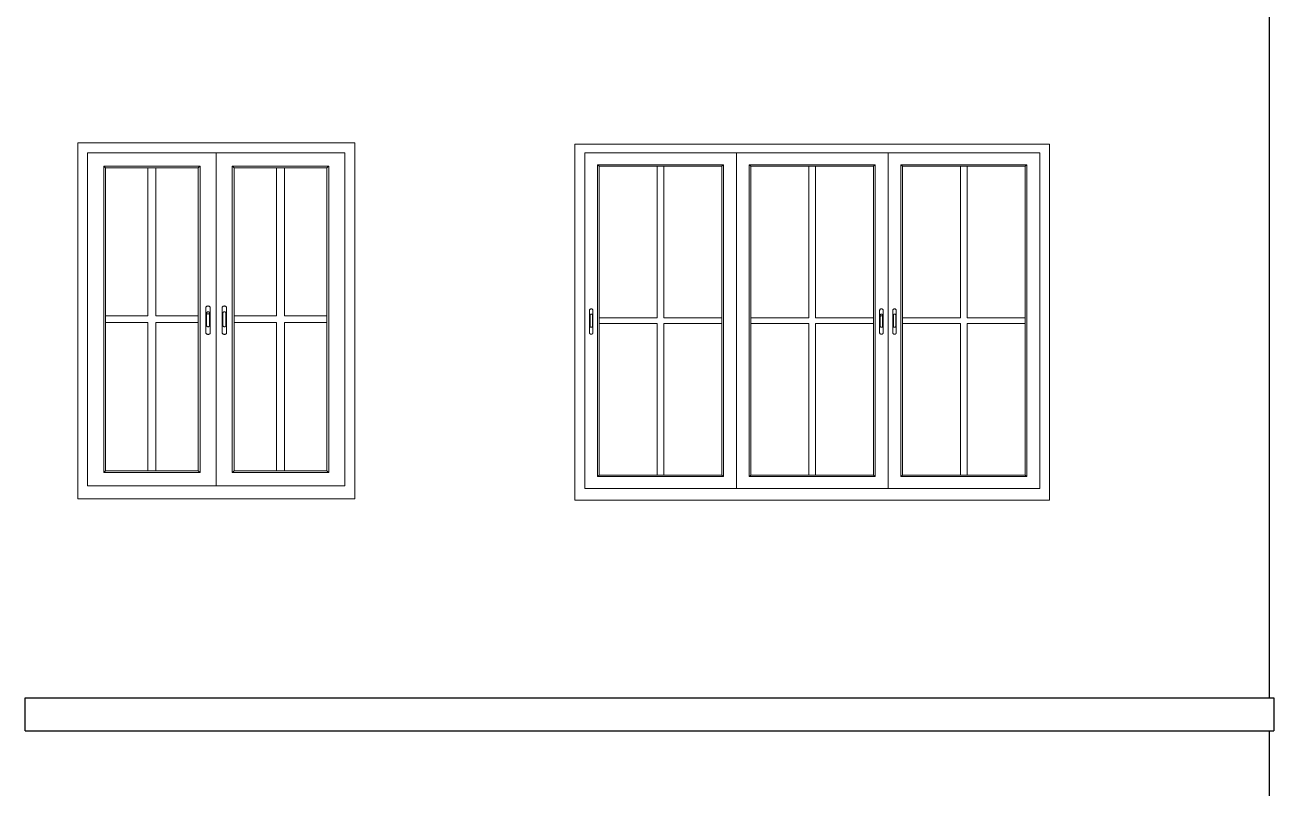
# Model space of a CAD drawing. Header units: inches. Extents: x -9985691 to 3643, y -3270716 to 4788.
# Drawn here: x -4973053.2 to -4972863.8, y -3262811.5 to -3262695.8 of the extents above; entities that cross this region are included whole.
import ezdxf

# ---------------------------------------------------------------- set-up
doc = ezdxf.new("R2010")
doc.units = ezdxf.units.IN
doc.header["$LTSCALE"] = 2
doc.header["$MEASUREMENT"] = 0
doc.layers.get('0').update_dxf_attribs({"linetype": 'CONTINUOUS'})
doc.layers.add('window', color=4, linetype='CONTINUOUS', lineweight=13)

msp = doc.modelspace()

# ---------------------------------------------------------------- linework, layer by layer
at = {"ltscale": 0.5}
for p, q in [((-4972864.46, -3262797.85), (-4972864.46, -3262690.85)), ((-4973053.2, -3262797.85), (-4972863.8, -3262797.85)), ((-4973053.2, -3262802.85), (-4973053.2, -3262797.85)), ((-4972863.8, -3262797.85), (-4972863.8, -3262802.85)), ((-4973053.2, -3262802.85), (-4972863.8, -3262802.85)), ((-4972864.46, -3262909.85), (-4972864.46, -3262802.85))]:
    msp.add_line(p, q, dxfattribs=at)
at = {"layer": 'window'}
for p, q in [((-4973045.2, -3262767.67), (-4973045.2, -3262713.67)), ((-4973045.2, -3262713.67), (-4973003.2, -3262713.67)), ((-4973003.2, -3262713.85), (-4973003.2, -3262713.67)), ((-4973003.2, -3262767.67), (-4973003.2, -3262713.67)), ((-4972969.83, -3262767.85), (-4972969.83, -3262713.85)), ((-4972897.83, -3262713.85), (-4972969.83, -3262713.85)), ((-4972897.83, -3262767.85), (-4972897.83, -3262713.85)), ((-4973043.7, -3262765.67), (-4973043.7, -3262715.17)), ((-4973043.7, -3262715.17), (-4973004.7, -3262715.17)), ((-4973024.2, -3262715.17), (-4973024.2, -3262765.67)), ((-4973004.7, -3262715.17), (-4973004.7, -3262765.67)), ((-4972968.33, -3262766.07), (-4972968.33, -3262715.18)), ((-4972899.33, -3262715.18), (-4972968.33, -3262715.18)), ((-4972945.33, -3262715.18), (-4972945.33, -3262766.07)), ((-4972922.33, -3262715.18), (-4972922.33, -3262766.07)), ((-4972899.33, -3262715.18), (-4972899.33, -3262766.07)), ((-4973026.64, -3262717.19), (-4973041.27, -3262717.19)), ((-4973041.27, -3262717.19), (-4973041.27, -3262763.64)), ((-4973040.97, -3262717.44), (-4973041.27, -3262717.19)), ((-4973040.97, -3262717.44), (-4973040.97, -3262763.39)), ((-4973040.97, -3262717.44), (-4973026.94, -3262717.44)), ((-4973034.56, -3262717.44), (-4973034.56, -3262739.91)), ((-4973033.35, -3262717.44), (-4973033.35, -3262739.91)), ((-4973026.94, -3262717.44), (-4973026.64, -3262717.19)), ((-4973026.94, -3262763.39), (-4973026.94, -3262717.44)), ((-4973026.64, -3262763.64), (-4973026.64, -3262717.19)), ((-4973021.77, -3262763.64), (-4973021.77, -3262717.19)), ((-4973021.77, -3262717.19), (-4973007.14, -3262717.19)), ((-4973021.47, -3262717.44), (-4973021.77, -3262717.19)), ((-4973021.47, -3262763.39), (-4973021.47, -3262717.44)), ((-4973007.44, -3262717.44), (-4973021.47, -3262717.44)), ((-4973015.06, -3262717.44), (-4973015.06, -3262739.91)), ((-4973013.85, -3262717.44), (-4973013.85, -3262739.91)), ((-4973007.44, -3262717.44), (-4973007.14, -3262717.19)), ((-4973007.44, -3262717.44), (-4973007.44, -3262763.39)), ((-4973007.14, -3262717.19), (-4973007.14, -3262763.64)), ((-4972966.37, -3262764.27), (-4972966.37, -3262716.98)), ((-4972966.37, -3262716.98), (-4972947.3, -3262716.98)), ((-4972966.12, -3262717.21), (-4972966.37, -3262716.98)), ((-4972966.12, -3262764.05), (-4972966.12, -3262717.21)), ((-4972947.54, -3262717.21), (-4972966.12, -3262717.21)), ((-4972957.32, -3262717.21), (-4972957.32, -3262740.18)), ((-4972956.34, -3262717.21), (-4972956.34, -3262740.18)), ((-4972947.54, -3262717.21), (-4972947.3, -3262716.98)), ((-4972947.54, -3262717.21), (-4972947.54, -3262764.05)), ((-4972947.3, -3262716.98), (-4972947.3, -3262764.27)), ((-4972924.3, -3262716.98), (-4972943.37, -3262716.98)), ((-4972943.37, -3262716.98), (-4972943.37, -3262764.27)), ((-4972943.12, -3262717.21), (-4972943.37, -3262716.98)), ((-4972943.12, -3262717.21), (-4972943.12, -3262764.05)), ((-4972943.12, -3262717.21), (-4972924.54, -3262717.21)), ((-4972934.32, -3262717.21), (-4972934.32, -3262740.18)), ((-4972933.34, -3262717.21), (-4972933.34, -3262740.18)), ((-4972924.54, -3262717.21), (-4972924.3, -3262716.98)), ((-4972924.54, -3262764.05), (-4972924.54, -3262717.21)), ((-4972924.3, -3262764.27), (-4972924.3, -3262716.98)), ((-4972920.37, -3262764.27), (-4972920.37, -3262716.98)), ((-4972920.37, -3262716.98), (-4972901.3, -3262716.98)), ((-4972920.12, -3262717.21), (-4972920.37, -3262716.98)), ((-4972920.12, -3262764.05), (-4972920.12, -3262717.21)), ((-4972901.54, -3262717.21), (-4972920.12, -3262717.21)), ((-4972911.32, -3262717.21), (-4972911.32, -3262740.18)), ((-4972910.34, -3262717.21), (-4972910.34, -3262740.18)), ((-4972901.54, -3262717.21), (-4972901.3, -3262716.98)), ((-4972901.54, -3262717.21), (-4972901.54, -3262764.05)), ((-4972901.3, -3262716.98), (-4972901.3, -3262764.27)), ((-4973025.76, -3262738.58), (-4973025.77, -3262738.61)), ((-4973025.77, -3262738.61), (-4973025.77, -3262738.65)), ((-4973025.77, -3262738.65), (-4973025.77, -3262742.47)), ((-4973025.74, -3262738.54), (-4973025.76, -3262738.58)), ((-4973025.71, -3262738.51), (-4973025.74, -3262738.54)), ((-4973025.67, -3262738.48), (-4973025.71, -3262738.51)), ((-4973025.63, -3262738.45), (-4973025.67, -3262738.48)), ((-4973025.59, -3262738.43), (-4973025.63, -3262738.45)), ((-4973025.54, -3262738.42), (-4973025.59, -3262738.43)), ((-4973025.49, -3262738.41), (-4973025.54, -3262738.42)), ((-4973025.44, -3262738.4), (-4973025.49, -3262738.41)), ((-4973025.39, -3262738.41), (-4973025.44, -3262738.4)), ((-4973025.33, -3262738.42), (-4973025.39, -3262738.41)), ((-4973025.29, -3262738.43), (-4973025.33, -3262738.42)), ((-4973025.24, -3262738.45), (-4973025.29, -3262738.43)), ((-4973025.2, -3262738.48), (-4973025.24, -3262738.45)), ((-4973025.17, -3262738.51), (-4973025.2, -3262738.48)), ((-4973025.14, -3262738.54), (-4973025.17, -3262738.51)), ((-4973025.12, -3262738.58), (-4973025.14, -3262738.54)), ((-4973025.11, -3262738.61), (-4973025.12, -3262738.58)), ((-4973025.1, -3262738.65), (-4973025.12, -3262738.58)), ((-4973025.1, -3262738.65), (-4973025.11, -3262738.61)), ((-4973025.1, -3262742.47), (-4973025.1, -3262738.65)), ((-4973023.31, -3262738.65), (-4973023.29, -3262738.58)), ((-4973023.31, -3262738.65), (-4973023.3, -3262738.61)), ((-4973023.31, -3262742.47), (-4973023.31, -3262738.65)), ((-4973023.3, -3262738.61), (-4973023.29, -3262738.58)), ((-4973023.29, -3262738.58), (-4973023.27, -3262738.54)), ((-4973023.27, -3262738.54), (-4973023.24, -3262738.51)), ((-4973023.21, -3262738.48), (-4973023.24, -3262738.51)), ((-4973023.17, -3262738.45), (-4973023.21, -3262738.48)), ((-4973023.17, -3262738.45), (-4973023.12, -3262738.43)), ((-4973023.07, -3262738.42), (-4973023.12, -3262738.43)), ((-4973023.02, -3262738.41), (-4973023.07, -3262738.42)), ((-4973022.97, -3262738.4), (-4973023.02, -3262738.41)), ((-4973022.92, -3262738.41), (-4973022.97, -3262738.4)), ((-4973022.92, -3262738.41), (-4973022.87, -3262738.42)), ((-4973022.87, -3262738.42), (-4973022.82, -3262738.43)), ((-4973022.82, -3262738.43), (-4973022.77, -3262738.45)), ((-4973022.77, -3262738.45), (-4973022.73, -3262738.48)), ((-4973022.73, -3262738.48), (-4973022.7, -3262738.51)), ((-4973022.67, -3262738.54), (-4973022.7, -3262738.51)), ((-4973022.65, -3262738.58), (-4973022.67, -3262738.54)), ((-4973022.64, -3262738.61), (-4973022.65, -3262738.58)), ((-4973022.64, -3262738.61), (-4973022.64, -3262738.65)), ((-4973022.64, -3262738.65), (-4973022.64, -3262742.47)), ((-4973034.56, -3262739.91), (-4973040.97, -3262739.91)), ((-4973026.94, -3262739.91), (-4973033.35, -3262739.91)), ((-4973025.66, -3262739.43), (-4973025.65, -3262739.41)), ((-4973025.66, -3262739.46), (-4973025.66, -3262739.43)), ((-4973025.66, -3262739.74), (-4973025.66, -3262739.46)), ((-4973025.66, -3262739.71), (-4973025.65, -3262739.69)), ((-4973025.66, -3262739.74), (-4973025.66, -3262739.71)), ((-4973025.66, -3262741.38), (-4973025.66, -3262739.74)), ((-4973025.65, -3262739.41), (-4973025.64, -3262739.38)), ((-4973025.65, -3262739.69), (-4973025.64, -3262739.66)), ((-4973025.64, -3262739.38), (-4973025.62, -3262739.36)), ((-4973025.64, -3262739.66), (-4973025.62, -3262739.64)), ((-4973025.62, -3262739.36), (-4973025.6, -3262739.34)), ((-4973025.62, -3262739.64), (-4973025.6, -3262739.62)), ((-4973025.6, -3262739.34), (-4973025.57, -3262739.33)), ((-4973025.6, -3262739.62), (-4973025.57, -3262739.61)), ((-4973025.57, -3262739.33), (-4973025.54, -3262739.31)), ((-4973025.57, -3262739.61), (-4973025.54, -3262739.59)), ((-4973025.54, -3262739.31), (-4973025.51, -3262739.3)), ((-4973025.54, -3262739.59), (-4973025.51, -3262739.58)), ((-4973025.51, -3262739.3), (-4973025.47, -3262739.3)), ((-4973025.51, -3262739.58), (-4973025.47, -3262739.58)), ((-4973025.47, -3262739.3), (-4973025.44, -3262739.29)), ((-4973025.47, -3262739.58), (-4973025.44, -3262739.57)), ((-4973025.44, -3262739.29), (-4973025.4, -3262739.3)), ((-4973025.44, -3262739.57), (-4973025.4, -3262739.58)), ((-4973025.4, -3262739.3), (-4973025.37, -3262739.3)), ((-4973025.4, -3262739.58), (-4973025.37, -3262739.58)), ((-4973025.37, -3262739.3), (-4973025.34, -3262739.31)), ((-4973025.37, -3262739.58), (-4973025.34, -3262739.59)), ((-4973025.34, -3262739.31), (-4973025.31, -3262739.33)), ((-4973025.34, -3262739.59), (-4973025.31, -3262739.61)), ((-4973025.31, -3262739.33), (-4973025.28, -3262739.34)), ((-4973025.31, -3262739.61), (-4973025.28, -3262739.62)), ((-4973025.28, -3262739.34), (-4973025.26, -3262739.36)), ((-4973025.28, -3262739.62), (-4973025.26, -3262739.64)), ((-4973025.26, -3262739.36), (-4973025.24, -3262739.38)), ((-4973025.26, -3262739.64), (-4973025.24, -3262739.66)), ((-4973025.24, -3262739.38), (-4973025.22, -3262739.41)), ((-4973025.24, -3262739.66), (-4973025.22, -3262739.69)), ((-4973025.22, -3262739.41), (-4973025.22, -3262739.43)), ((-4973025.22, -3262739.43), (-4973025.21, -3262739.46)), ((-4973025.22, -3262739.69), (-4973025.22, -3262739.71)), ((-4973025.22, -3262739.71), (-4973025.21, -3262739.74)), ((-4973025.21, -3262741.38), (-4973025.21, -3262739.46)), ((-4973023.19, -3262739.43), (-4973023.2, -3262739.46)), ((-4973023.2, -3262739.46), (-4973023.2, -3262741.38)), ((-4973023.18, -3262739.41), (-4973023.19, -3262739.43)), ((-4973023.17, -3262739.38), (-4973023.18, -3262739.41)), ((-4973023.15, -3262739.36), (-4973023.17, -3262739.38)), ((-4973023.13, -3262739.34), (-4973023.15, -3262739.36)), ((-4973023.1, -3262739.33), (-4973023.13, -3262739.34)), ((-4973023.07, -3262739.31), (-4973023.1, -3262739.33)), ((-4973023.04, -3262739.3), (-4973023.07, -3262739.31)), ((-4973023.01, -3262739.3), (-4973023.04, -3262739.3)), ((-4973022.97, -3262739.29), (-4973023.01, -3262739.3)), ((-4973022.94, -3262739.3), (-4973022.97, -3262739.29)), ((-4973022.9, -3262739.3), (-4973022.94, -3262739.3)), ((-4973022.87, -3262739.31), (-4973022.9, -3262739.3)), ((-4973022.84, -3262739.33), (-4973022.87, -3262739.31)), ((-4973022.81, -3262739.34), (-4973022.84, -3262739.33)), ((-4973022.79, -3262739.36), (-4973022.81, -3262739.34)), ((-4973022.77, -3262739.38), (-4973022.79, -3262739.36)), ((-4973022.76, -3262739.41), (-4973022.77, -3262739.38)), ((-4973022.75, -3262739.43), (-4973022.76, -3262739.41)), ((-4973022.75, -3262739.46), (-4973022.75, -3262739.43)), ((-4973022.75, -3262741.38), (-4973022.75, -3262739.46)), ((-4973021.47, -3262739.91), (-4973015.06, -3262739.91)), ((-4973013.85, -3262739.91), (-4973007.44, -3262739.91)), ((-4972967.61, -3262739.06), (-4972967.59, -3262738.99)), ((-4972967.61, -3262739.06), (-4972967.6, -3262739.03)), ((-4972967.61, -3262742.45), (-4972967.61, -3262739.06)), ((-4972967.6, -3262739.03), (-4972967.59, -3262738.99)), ((-4972967.59, -3262738.99), (-4972967.58, -3262738.96)), ((-4972967.58, -3262738.96), (-4972967.56, -3262738.93)), ((-4972967.53, -3262738.9), (-4972967.56, -3262738.93)), ((-4972967.5, -3262738.88), (-4972967.53, -3262738.9)), ((-4972967.51, -3262739.73), (-4972967.52, -3262739.76)), ((-4972967.52, -3262739.76), (-4972967.52, -3262739.78)), ((-4972967.52, -3262739.78), (-4972967.52, -3262741.49)), ((-4972967.5, -3262739.71), (-4972967.51, -3262739.73)), ((-4972967.5, -3262738.88), (-4972967.46, -3262738.86)), ((-4972967.48, -3262739.69), (-4972967.5, -3262739.71)), ((-4972967.47, -3262739.67), (-4972967.48, -3262739.69)), ((-4972967.44, -3262739.66), (-4972967.47, -3262739.67)), ((-4972967.42, -3262738.85), (-4972967.46, -3262738.86)), ((-4972967.42, -3262739.65), (-4972967.44, -3262739.66)), ((-4972967.38, -3262738.84), (-4972967.42, -3262738.85)), ((-4972967.39, -3262739.64), (-4972967.42, -3262739.65)), ((-4972967.37, -3262739.63), (-4972967.39, -3262739.64)), ((-4972967.34, -3262738.84), (-4972967.38, -3262738.84)), ((-4972967.34, -3262739.63), (-4972967.37, -3262739.63)), ((-4972967.29, -3262738.84), (-4972967.34, -3262738.84)), ((-4972967.31, -3262739.63), (-4972967.34, -3262739.63)), ((-4972967.28, -3262739.64), (-4972967.31, -3262739.63)), ((-4972967.29, -3262738.84), (-4972967.25, -3262738.85)), ((-4972967.25, -3262739.65), (-4972967.28, -3262739.64)), ((-4972967.25, -3262738.85), (-4972967.21, -3262738.86)), ((-4972967.23, -3262739.66), (-4972967.25, -3262739.65)), ((-4972967.21, -3262739.67), (-4972967.23, -3262739.66)), ((-4972967.21, -3262738.86), (-4972967.18, -3262738.88)), ((-4972967.19, -3262739.69), (-4972967.21, -3262739.67)), ((-4972967.18, -3262739.71), (-4972967.19, -3262739.69)), ((-4972967.18, -3262738.88), (-4972967.15, -3262738.9)), ((-4972967.16, -3262739.73), (-4972967.18, -3262739.71)), ((-4972967.16, -3262739.76), (-4972967.16, -3262739.73)), ((-4972967.16, -3262739.78), (-4972967.16, -3262739.76)), ((-4972967.16, -3262741.49), (-4972967.16, -3262739.78)), ((-4972967.15, -3262738.9), (-4972967.12, -3262738.93)), ((-4972967.1, -3262738.96), (-4972967.12, -3262738.93)), ((-4972967.08, -3262738.99), (-4972967.1, -3262738.96)), ((-4972967.07, -3262739.03), (-4972967.08, -3262738.99)), ((-4972967.07, -3262739.03), (-4972967.07, -3262739.06)), ((-4972967.07, -3262739.06), (-4972967.07, -3262742.45)), ((-4972966.12, -3262740.18), (-4972957.32, -3262740.18)), ((-4972956.34, -3262740.18), (-4972947.54, -3262740.18)), ((-4972934.32, -3262740.18), (-4972943.12, -3262740.18)), ((-4972924.54, -3262740.18), (-4972933.34, -3262740.18)), ((-4972923.59, -3262739.03), (-4972923.6, -3262739.06)), ((-4972923.6, -3262739.06), (-4972923.6, -3262742.45)), ((-4972923.58, -3262738.99), (-4972923.59, -3262739.03)), ((-4972923.57, -3262738.96), (-4972923.58, -3262738.99)), ((-4972923.55, -3262738.93), (-4972923.57, -3262738.96)), ((-4972923.52, -3262738.9), (-4972923.55, -3262738.93)), ((-4972923.49, -3262738.88), (-4972923.52, -3262738.9)), ((-4972923.51, -3262739.76), (-4972923.5, -3262739.73)), ((-4972923.51, -3262739.78), (-4972923.51, -3262739.76)), ((-4972923.51, -3262740.03), (-4972923.51, -3262739.78)), ((-4972923.51, -3262740), (-4972923.5, -3262739.98)), ((-4972923.51, -3262740.03), (-4972923.51, -3262740)), ((-4972923.51, -3262741.49), (-4972923.51, -3262740.03)), ((-4972923.5, -3262739.73), (-4972923.49, -3262739.71)), ((-4972923.5, -3262739.98), (-4972923.49, -3262739.96)), ((-4972923.45, -3262738.86), (-4972923.49, -3262738.88)), ((-4972923.49, -3262739.71), (-4972923.47, -3262739.69)), ((-4972923.49, -3262739.96), (-4972923.47, -3262739.94)), ((-4972923.47, -3262739.69), (-4972923.46, -3262739.67)), ((-4972923.47, -3262739.94), (-4972923.46, -3262739.92)), ((-4972923.46, -3262739.67), (-4972923.43, -3262739.66)), ((-4972923.46, -3262739.92), (-4972923.43, -3262739.91)), ((-4972923.41, -3262738.85), (-4972923.45, -3262738.86)), ((-4972923.43, -3262739.66), (-4972923.41, -3262739.65)), ((-4972923.43, -3262739.91), (-4972923.41, -3262739.9)), ((-4972923.37, -3262738.84), (-4972923.41, -3262738.85)), ((-4972923.41, -3262739.65), (-4972923.38, -3262739.64)), ((-4972923.41, -3262739.9), (-4972923.38, -3262739.89)), ((-4972923.38, -3262739.64), (-4972923.36, -3262739.63)), ((-4972923.38, -3262739.89), (-4972923.36, -3262739.88)), ((-4972923.33, -3262738.84), (-4972923.37, -3262738.84)), ((-4972923.36, -3262739.63), (-4972923.33, -3262739.63)), ((-4972923.36, -3262739.88), (-4972923.33, -3262739.88)), ((-4972923.29, -3262738.84), (-4972923.33, -3262738.84)), ((-4972923.33, -3262739.63), (-4972923.3, -3262739.63)), ((-4972923.33, -3262739.88), (-4972923.3, -3262739.88)), ((-4972923.3, -3262739.63), (-4972923.27, -3262739.64)), ((-4972923.3, -3262739.88), (-4972923.27, -3262739.89)), ((-4972923.24, -3262738.85), (-4972923.29, -3262738.84)), ((-4972923.27, -3262739.64), (-4972923.25, -3262739.65)), ((-4972923.27, -3262739.89), (-4972923.25, -3262739.9)), ((-4972923.25, -3262739.65), (-4972923.22, -3262739.66)), ((-4972923.25, -3262739.9), (-4972923.22, -3262739.91)), ((-4972923.21, -3262738.86), (-4972923.24, -3262738.85)), ((-4972923.22, -3262739.66), (-4972923.2, -3262739.67)), ((-4972923.22, -3262739.91), (-4972923.2, -3262739.92)), ((-4972923.17, -3262738.88), (-4972923.21, -3262738.86)), ((-4972923.2, -3262739.67), (-4972923.18, -3262739.69)), ((-4972923.2, -3262739.92), (-4972923.18, -3262739.94)), ((-4972923.18, -3262739.69), (-4972923.17, -3262739.71)), ((-4972923.18, -3262739.94), (-4972923.17, -3262739.96)), ((-4972923.14, -3262738.9), (-4972923.17, -3262738.88)), ((-4972923.17, -3262739.71), (-4972923.16, -3262739.73)), ((-4972923.17, -3262739.96), (-4972923.16, -3262739.98)), ((-4972923.16, -3262739.73), (-4972923.15, -3262739.76)), ((-4972923.16, -3262739.98), (-4972923.15, -3262740)), ((-4972923.15, -3262739.76), (-4972923.15, -3262739.78)), ((-4972923.15, -3262741.49), (-4972923.15, -3262739.78)), ((-4972923.15, -3262740), (-4972923.15, -3262740.03)), ((-4972923.11, -3262738.93), (-4972923.14, -3262738.9)), ((-4972923.09, -3262738.96), (-4972923.11, -3262738.93)), ((-4972923.07, -3262738.99), (-4972923.09, -3262738.96)), ((-4972923.06, -3262739.03), (-4972923.07, -3262738.99)), ((-4972923.06, -3262739.06), (-4972923.07, -3262738.99)), ((-4972923.06, -3262739.06), (-4972923.06, -3262739.03)), ((-4972923.06, -3262742.45), (-4972923.06, -3262739.06)), ((-4972921.61, -3262739.06), (-4972921.59, -3262738.99)), ((-4972921.61, -3262739.06), (-4972921.6, -3262739.03)), ((-4972921.61, -3262742.45), (-4972921.61, -3262739.06)), ((-4972921.6, -3262739.03), (-4972921.59, -3262738.99)), ((-4972921.59, -3262738.99), (-4972921.58, -3262738.96)), ((-4972921.58, -3262738.96), (-4972921.56, -3262738.93)), ((-4972921.53, -3262738.9), (-4972921.56, -3262738.93)), ((-4972921.5, -3262738.88), (-4972921.53, -3262738.9)), ((-4972921.51, -3262739.73), (-4972921.52, -3262739.76)), ((-4972921.52, -3262739.76), (-4972921.52, -3262739.78)), ((-4972921.52, -3262739.78), (-4972921.52, -3262741.49)), ((-4972921.5, -3262739.71), (-4972921.51, -3262739.73)), ((-4972921.5, -3262738.88), (-4972921.46, -3262738.86)), ((-4972921.48, -3262739.69), (-4972921.5, -3262739.71)), ((-4972921.47, -3262739.67), (-4972921.48, -3262739.69)), ((-4972921.44, -3262739.66), (-4972921.47, -3262739.67)), ((-4972921.42, -3262738.85), (-4972921.46, -3262738.86)), ((-4972921.42, -3262739.65), (-4972921.44, -3262739.66)), ((-4972921.38, -3262738.84), (-4972921.42, -3262738.85)), ((-4972921.39, -3262739.64), (-4972921.42, -3262739.65)), ((-4972921.37, -3262739.63), (-4972921.39, -3262739.64)), ((-4972921.34, -3262738.84), (-4972921.38, -3262738.84)), ((-4972921.34, -3262739.63), (-4972921.37, -3262739.63)), ((-4972921.29, -3262738.84), (-4972921.34, -3262738.84)), ((-4972921.31, -3262739.63), (-4972921.34, -3262739.63)), ((-4972921.28, -3262739.64), (-4972921.31, -3262739.63)), ((-4972921.29, -3262738.84), (-4972921.25, -3262738.85)), ((-4972921.25, -3262739.65), (-4972921.28, -3262739.64)), ((-4972921.25, -3262738.85), (-4972921.21, -3262738.86)), ((-4972921.23, -3262739.66), (-4972921.25, -3262739.65)), ((-4972921.21, -3262739.67), (-4972921.23, -3262739.66)), ((-4972921.21, -3262738.86), (-4972921.18, -3262738.88)), ((-4972921.19, -3262739.69), (-4972921.21, -3262739.67)), ((-4972921.18, -3262739.71), (-4972921.19, -3262739.69)), ((-4972921.18, -3262738.88), (-4972921.15, -3262738.9)), ((-4972921.16, -3262739.73), (-4972921.18, -3262739.71)), ((-4972921.16, -3262739.76), (-4972921.16, -3262739.73)), ((-4972921.16, -3262739.78), (-4972921.16, -3262739.76)), ((-4972921.16, -3262741.49), (-4972921.16, -3262739.78)), ((-4972921.15, -3262738.9), (-4972921.12, -3262738.93)), ((-4972921.1, -3262738.96), (-4972921.12, -3262738.93)), ((-4972921.08, -3262738.99), (-4972921.1, -3262738.96)), ((-4972921.07, -3262739.03), (-4972921.08, -3262738.99)), ((-4972921.07, -3262739.03), (-4972921.07, -3262739.06)), ((-4972921.07, -3262739.06), (-4972921.07, -3262742.45)), ((-4972920.12, -3262740.18), (-4972911.32, -3262740.18)), ((-4972910.34, -3262740.18), (-4972901.54, -3262740.18)), ((-4973034.56, -3262740.92), (-4973040.97, -3262740.92)), ((-4973034.56, -3262740.92), (-4973034.56, -3262763.39)), ((-4973033.35, -3262740.92), (-4973033.35, -3262763.39)), ((-4973026.94, -3262740.92), (-4973033.35, -3262740.92)), ((-4973025.77, -3262742.51), (-4973025.77, -3262742.47)), ((-4973025.77, -3262742.47), (-4973025.76, -3262742.54)), ((-4973025.66, -3262741.38), (-4973025.66, -3262741.41)), ((-4973025.66, -3262741.41), (-4973025.65, -3262741.43)), ((-4973025.65, -3262741.43), (-4973025.64, -3262741.46)), ((-4973025.64, -3262741.46), (-4973025.62, -3262741.48)), ((-4973025.62, -3262741.48), (-4973025.6, -3262741.5)), ((-4973025.6, -3262741.5), (-4973025.57, -3262741.52)), ((-4973025.57, -3262741.52), (-4973025.54, -3262741.53)), ((-4973025.54, -3262741.53), (-4973025.51, -3262741.54)), ((-4973025.51, -3262741.54), (-4973025.47, -3262741.55)), ((-4973025.47, -3262741.55), (-4973025.44, -3262741.55)), ((-4973025.44, -3262741.55), (-4973025.4, -3262741.55)), ((-4973025.4, -3262741.55), (-4973025.37, -3262741.54)), ((-4973025.37, -3262741.54), (-4973025.34, -3262741.53)), ((-4973025.34, -3262741.53), (-4973025.31, -3262741.52)), ((-4973025.31, -3262741.52), (-4973025.28, -3262741.5)), ((-4973025.28, -3262741.5), (-4973025.26, -3262741.48)), ((-4973025.26, -3262741.48), (-4973025.24, -3262741.46)), ((-4973025.24, -3262741.46), (-4973025.22, -3262741.43)), ((-4973025.22, -3262741.41), (-4973025.21, -3262741.38)), ((-4973025.22, -3262741.43), (-4973025.22, -3262741.41)), ((-4973025.11, -3262742.51), (-4973025.1, -3262742.47)), ((-4973023.3, -3262742.51), (-4973023.31, -3262742.47)), ((-4973023.19, -3262741.41), (-4973023.2, -3262741.38)), ((-4973023.18, -3262741.43), (-4973023.19, -3262741.41)), ((-4973023.17, -3262741.46), (-4973023.18, -3262741.43)), ((-4973023.15, -3262741.48), (-4973023.17, -3262741.46)), ((-4973023.13, -3262741.5), (-4973023.15, -3262741.48)), ((-4973023.1, -3262741.52), (-4973023.13, -3262741.5)), ((-4973023.07, -3262741.53), (-4973023.1, -3262741.52)), ((-4973023.04, -3262741.54), (-4973023.07, -3262741.53)), ((-4973023.01, -3262741.55), (-4973023.04, -3262741.54)), ((-4973022.97, -3262741.55), (-4973023.01, -3262741.55)), ((-4973022.94, -3262741.55), (-4973022.97, -3262741.55)), ((-4973022.9, -3262741.54), (-4973022.94, -3262741.55)), ((-4973022.87, -3262741.53), (-4973022.9, -3262741.54)), ((-4973022.84, -3262741.52), (-4973022.87, -3262741.53)), ((-4973022.81, -3262741.5), (-4973022.84, -3262741.52)), ((-4973022.79, -3262741.48), (-4973022.81, -3262741.5)), ((-4973022.77, -3262741.46), (-4973022.79, -3262741.48)), ((-4973022.76, -3262741.43), (-4973022.77, -3262741.46)), ((-4973022.75, -3262741.41), (-4973022.76, -3262741.43)), ((-4973022.75, -3262741.38), (-4973022.75, -3262741.41)), ((-4973022.64, -3262742.47), (-4973022.65, -3262742.54)), ((-4973022.64, -3262742.51), (-4973022.64, -3262742.47)), ((-4973021.47, -3262740.92), (-4973015.06, -3262740.92)), ((-4973015.06, -3262740.92), (-4973015.06, -3262763.39)), ((-4973013.85, -3262740.92), (-4973007.44, -3262740.92)), ((-4973013.85, -3262740.92), (-4973013.85, -3262763.39)), ((-4972967.6, -3262742.49), (-4972967.61, -3262742.45)), ((-4972967.52, -3262741.51), (-4972967.52, -3262741.49)), ((-4972967.51, -3262741.53), (-4972967.52, -3262741.51)), ((-4972967.5, -3262741.55), (-4972967.51, -3262741.53)), ((-4972967.48, -3262741.57), (-4972967.5, -3262741.55)), ((-4972967.47, -3262741.59), (-4972967.48, -3262741.57)), ((-4972967.44, -3262741.61), (-4972967.47, -3262741.59)), ((-4972967.42, -3262741.62), (-4972967.44, -3262741.61)), ((-4972967.39, -3262741.63), (-4972967.42, -3262741.62)), ((-4972967.37, -3262741.63), (-4972967.39, -3262741.63)), ((-4972967.34, -3262741.63), (-4972967.37, -3262741.63)), ((-4972967.31, -3262741.63), (-4972967.34, -3262741.63)), ((-4972967.28, -3262741.63), (-4972967.31, -3262741.63)), ((-4972967.25, -3262741.62), (-4972967.28, -3262741.63)), ((-4972967.23, -3262741.61), (-4972967.25, -3262741.62)), ((-4972967.21, -3262741.59), (-4972967.23, -3262741.61)), ((-4972967.19, -3262741.57), (-4972967.21, -3262741.59)), ((-4972967.18, -3262741.55), (-4972967.19, -3262741.57)), ((-4972967.16, -3262741.53), (-4972967.18, -3262741.55)), ((-4972967.16, -3262741.49), (-4972967.16, -3262741.51)), ((-4972967.16, -3262741.51), (-4972967.16, -3262741.53)), ((-4972967.07, -3262742.45), (-4972967.08, -3262742.52)), ((-4972967.07, -3262742.49), (-4972967.07, -3262742.45)), ((-4972966.12, -3262741.08), (-4972957.32, -3262741.08)), ((-4972957.32, -3262741.08), (-4972957.32, -3262764.05)), ((-4972956.34, -3262741.08), (-4972947.54, -3262741.08)), ((-4972956.34, -3262741.08), (-4972956.34, -3262764.05)), ((-4972934.32, -3262741.08), (-4972943.12, -3262741.08)), ((-4972934.32, -3262741.08), (-4972934.32, -3262764.05)), ((-4972933.34, -3262741.08), (-4972933.34, -3262764.05)), ((-4972924.54, -3262741.08), (-4972933.34, -3262741.08)), ((-4972923.59, -3262742.49), (-4972923.6, -3262742.45)), ((-4972923.6, -3262742.45), (-4972923.58, -3262742.52)), ((-4972923.51, -3262741.49), (-4972923.51, -3262741.51)), ((-4972923.51, -3262741.51), (-4972923.5, -3262741.53)), ((-4972923.5, -3262741.53), (-4972923.49, -3262741.55)), ((-4972923.49, -3262741.55), (-4972923.47, -3262741.57)), ((-4972923.47, -3262741.57), (-4972923.46, -3262741.59)), ((-4972923.46, -3262741.59), (-4972923.43, -3262741.61)), ((-4972923.43, -3262741.61), (-4972923.41, -3262741.62)), ((-4972923.41, -3262741.62), (-4972923.38, -3262741.63)), ((-4972923.38, -3262741.63), (-4972923.36, -3262741.63)), ((-4972923.36, -3262741.63), (-4972923.33, -3262741.63)), ((-4972923.33, -3262741.63), (-4972923.3, -3262741.63)), ((-4972923.3, -3262741.63), (-4972923.27, -3262741.63)), ((-4972923.27, -3262741.63), (-4972923.25, -3262741.62)), ((-4972923.25, -3262741.62), (-4972923.22, -3262741.61)), ((-4972923.22, -3262741.61), (-4972923.2, -3262741.59)), ((-4972923.2, -3262741.59), (-4972923.18, -3262741.57)), ((-4972923.18, -3262741.57), (-4972923.17, -3262741.55)), ((-4972923.17, -3262741.55), (-4972923.16, -3262741.53)), ((-4972923.16, -3262741.53), (-4972923.15, -3262741.51)), ((-4972923.15, -3262741.51), (-4972923.15, -3262741.49)), ((-4972923.06, -3262742.49), (-4972923.06, -3262742.45)), ((-4972921.6, -3262742.49), (-4972921.61, -3262742.45)), ((-4972921.52, -3262741.51), (-4972921.52, -3262741.49)), ((-4972921.51, -3262741.53), (-4972921.52, -3262741.51)), ((-4972921.5, -3262741.55), (-4972921.51, -3262741.53)), ((-4972921.48, -3262741.57), (-4972921.5, -3262741.55)), ((-4972921.47, -3262741.59), (-4972921.48, -3262741.57)), ((-4972921.44, -3262741.61), (-4972921.47, -3262741.59)), ((-4972921.42, -3262741.62), (-4972921.44, -3262741.61)), ((-4972921.39, -3262741.63), (-4972921.42, -3262741.62)), ((-4972921.37, -3262741.63), (-4972921.39, -3262741.63)), ((-4972921.34, -3262741.63), (-4972921.37, -3262741.63)), ((-4972921.31, -3262741.63), (-4972921.34, -3262741.63)), ((-4972921.28, -3262741.63), (-4972921.31, -3262741.63)), ((-4972921.25, -3262741.62), (-4972921.28, -3262741.63)), ((-4972921.23, -3262741.61), (-4972921.25, -3262741.62)), ((-4972921.21, -3262741.59), (-4972921.23, -3262741.61)), ((-4972921.19, -3262741.57), (-4972921.21, -3262741.59)), ((-4972921.18, -3262741.55), (-4972921.19, -3262741.57)), ((-4972921.16, -3262741.53), (-4972921.18, -3262741.55)), ((-4972921.16, -3262741.49), (-4972921.16, -3262741.51)), ((-4972921.16, -3262741.51), (-4972921.16, -3262741.53)), ((-4972921.07, -3262742.45), (-4972921.08, -3262742.52)), ((-4972921.07, -3262742.49), (-4972921.07, -3262742.45)), ((-4972920.12, -3262741.08), (-4972911.32, -3262741.08)), ((-4972911.32, -3262741.08), (-4972911.32, -3262764.05)), ((-4972910.34, -3262741.08), (-4972901.54, -3262741.08)), ((-4972910.34, -3262741.08), (-4972910.34, -3262764.05)), ((-4973025.77, -3262742.51), (-4973025.76, -3262742.54)), ((-4973025.76, -3262742.54), (-4973025.74, -3262742.58)), ((-4973025.74, -3262742.58), (-4973025.71, -3262742.61)), ((-4973025.71, -3262742.61), (-4973025.67, -3262742.64)), ((-4973025.67, -3262742.64), (-4973025.63, -3262742.67)), ((-4973025.63, -3262742.67), (-4973025.59, -3262742.69)), ((-4973025.59, -3262742.69), (-4973025.54, -3262742.7)), ((-4973025.54, -3262742.7), (-4973025.49, -3262742.71)), ((-4973025.49, -3262742.71), (-4973025.44, -3262742.72)), ((-4973025.44, -3262742.72), (-4973025.39, -3262742.71)), ((-4973025.39, -3262742.71), (-4973025.33, -3262742.7)), ((-4973025.33, -3262742.7), (-4973025.29, -3262742.69)), ((-4973025.29, -3262742.69), (-4973025.24, -3262742.67)), ((-4973025.24, -3262742.67), (-4973025.2, -3262742.64)), ((-4973025.2, -3262742.64), (-4973025.17, -3262742.61)), ((-4973025.17, -3262742.61), (-4973025.14, -3262742.58)), ((-4973025.14, -3262742.58), (-4973025.12, -3262742.54)), ((-4973025.12, -3262742.54), (-4973025.11, -3262742.51)), ((-4973023.29, -3262742.54), (-4973023.3, -3262742.51)), ((-4973023.29, -3262742.54), (-4973023.27, -3262742.58)), ((-4973023.27, -3262742.58), (-4973023.24, -3262742.61)), ((-4973023.24, -3262742.61), (-4973023.21, -3262742.64)), ((-4973023.17, -3262742.67), (-4973023.21, -3262742.64)), ((-4973023.12, -3262742.69), (-4973023.17, -3262742.67)), ((-4973023.12, -3262742.69), (-4973023.07, -3262742.7)), ((-4973023.02, -3262742.71), (-4973023.07, -3262742.7)), ((-4973022.97, -3262742.72), (-4973023.02, -3262742.71)), ((-4973022.97, -3262742.72), (-4973022.92, -3262742.71)), ((-4973022.92, -3262742.71), (-4973022.87, -3262742.7)), ((-4973022.82, -3262742.69), (-4973022.87, -3262742.7)), ((-4973022.77, -3262742.67), (-4973022.82, -3262742.69)), ((-4973022.77, -3262742.67), (-4973022.73, -3262742.64)), ((-4973022.73, -3262742.64), (-4973022.7, -3262742.61)), ((-4973022.7, -3262742.61), (-4973022.67, -3262742.58)), ((-4973022.65, -3262742.54), (-4973022.67, -3262742.58)), ((-4973022.64, -3262742.51), (-4973022.65, -3262742.54)), ((-4972967.59, -3262742.52), (-4972967.6, -3262742.49)), ((-4972967.59, -3262742.52), (-4972967.58, -3262742.55)), ((-4972967.58, -3262742.55), (-4972967.56, -3262742.58)), ((-4972967.56, -3262742.58), (-4972967.53, -3262742.61)), ((-4972967.5, -3262742.63), (-4972967.53, -3262742.61)), ((-4972967.46, -3262742.65), (-4972967.5, -3262742.63)), ((-4972967.46, -3262742.65), (-4972967.42, -3262742.66)), ((-4972967.38, -3262742.67), (-4972967.42, -3262742.66)), ((-4972967.34, -3262742.67), (-4972967.38, -3262742.67)), ((-4972967.34, -3262742.67), (-4972967.29, -3262742.67)), ((-4972967.29, -3262742.67), (-4972967.25, -3262742.66)), ((-4972967.21, -3262742.65), (-4972967.25, -3262742.66)), ((-4972967.18, -3262742.63), (-4972967.21, -3262742.65)), ((-4972967.18, -3262742.63), (-4972967.15, -3262742.61)), ((-4972967.15, -3262742.61), (-4972967.12, -3262742.58)), ((-4972967.12, -3262742.58), (-4972967.1, -3262742.55)), ((-4972967.08, -3262742.52), (-4972967.1, -3262742.55)), ((-4972967.07, -3262742.49), (-4972967.08, -3262742.52)), ((-4972923.59, -3262742.49), (-4972923.58, -3262742.52)), ((-4972923.58, -3262742.52), (-4972923.57, -3262742.55)), ((-4972923.57, -3262742.55), (-4972923.55, -3262742.58)), ((-4972923.55, -3262742.58), (-4972923.52, -3262742.61)), ((-4972923.52, -3262742.61), (-4972923.49, -3262742.63)), ((-4972923.49, -3262742.63), (-4972923.45, -3262742.65)), ((-4972923.45, -3262742.65), (-4972923.41, -3262742.66)), ((-4972923.41, -3262742.66), (-4972923.37, -3262742.67)), ((-4972923.37, -3262742.67), (-4972923.33, -3262742.67)), ((-4972923.33, -3262742.67), (-4972923.29, -3262742.67)), ((-4972923.29, -3262742.67), (-4972923.24, -3262742.66)), ((-4972923.24, -3262742.66), (-4972923.21, -3262742.65)), ((-4972923.21, -3262742.65), (-4972923.17, -3262742.63)), ((-4972923.17, -3262742.63), (-4972923.14, -3262742.61)), ((-4972923.14, -3262742.61), (-4972923.11, -3262742.58)), ((-4972923.11, -3262742.58), (-4972923.09, -3262742.55)), ((-4972923.09, -3262742.55), (-4972923.07, -3262742.52)), ((-4972923.07, -3262742.52), (-4972923.06, -3262742.49)), ((-4972921.59, -3262742.52), (-4972921.6, -3262742.49)), ((-4972921.59, -3262742.52), (-4972921.58, -3262742.55)), ((-4972921.58, -3262742.55), (-4972921.56, -3262742.58)), ((-4972921.56, -3262742.58), (-4972921.53, -3262742.61)), ((-4972921.5, -3262742.63), (-4972921.53, -3262742.61)), ((-4972921.46, -3262742.65), (-4972921.5, -3262742.63)), ((-4972921.46, -3262742.65), (-4972921.42, -3262742.66)), ((-4972921.38, -3262742.67), (-4972921.42, -3262742.66)), ((-4972921.34, -3262742.67), (-4972921.38, -3262742.67)), ((-4972921.34, -3262742.67), (-4972921.29, -3262742.67)), ((-4972921.29, -3262742.67), (-4972921.25, -3262742.66)), ((-4972921.21, -3262742.65), (-4972921.25, -3262742.66)), ((-4972921.18, -3262742.63), (-4972921.21, -3262742.65)), ((-4972921.18, -3262742.63), (-4972921.15, -3262742.61)), ((-4972921.15, -3262742.61), (-4972921.12, -3262742.58)), ((-4972921.12, -3262742.58), (-4972921.1, -3262742.55)), ((-4972921.08, -3262742.52), (-4972921.1, -3262742.55)), ((-4972921.07, -3262742.49), (-4972921.08, -3262742.52)), ((-4973040.97, -3262763.39), (-4973041.27, -3262763.64)), ((-4973041.27, -3262763.64), (-4973026.64, -3262763.64)), ((-4973040.97, -3262763.39), (-4973026.94, -3262763.39)), ((-4973026.64, -3262763.64), (-4973026.94, -3262763.39)), ((-4973021.77, -3262763.64), (-4973021.47, -3262763.39)), ((-4973007.14, -3262763.64), (-4973021.77, -3262763.64)), ((-4973007.44, -3262763.39), (-4973021.47, -3262763.39)), ((-4973007.14, -3262763.64), (-4973007.44, -3262763.39)), ((-4972966.37, -3262764.27), (-4972966.12, -3262764.05)), ((-4972947.3, -3262764.27), (-4972966.37, -3262764.27)), ((-4972947.54, -3262764.05), (-4972966.12, -3262764.05)), ((-4972947.54, -3262764.05), (-4972947.3, -3262764.27)), ((-4972943.12, -3262764.05), (-4972943.37, -3262764.27)), ((-4972943.37, -3262764.27), (-4972924.3, -3262764.27)), ((-4972943.12, -3262764.05), (-4972924.54, -3262764.05)), ((-4972924.3, -3262764.27), (-4972924.54, -3262764.05)), ((-4972920.37, -3262764.27), (-4972920.12, -3262764.05)), ((-4972901.3, -3262764.27), (-4972920.37, -3262764.27)), ((-4972901.54, -3262764.05), (-4972920.12, -3262764.05)), ((-4972901.54, -3262764.05), (-4972901.3, -3262764.27)), ((-4973004.7, -3262765.67), (-4973043.7, -3262765.67)), ((-4972968.33, -3262766.07), (-4972945.33, -3262766.07)), ((-4972922.33, -3262766.07), (-4972945.33, -3262766.07)), ((-4972922.33, -3262766.07), (-4972899.33, -3262766.07)), ((-4973045.2, -3262767.67), (-4973003.2, -3262767.67)), ((-4972897.83, -3262767.85), (-4972969.83, -3262767.85))]:
    msp.add_line(p, q, dxfattribs=at)

doc.saveas('drawing.dxf')
